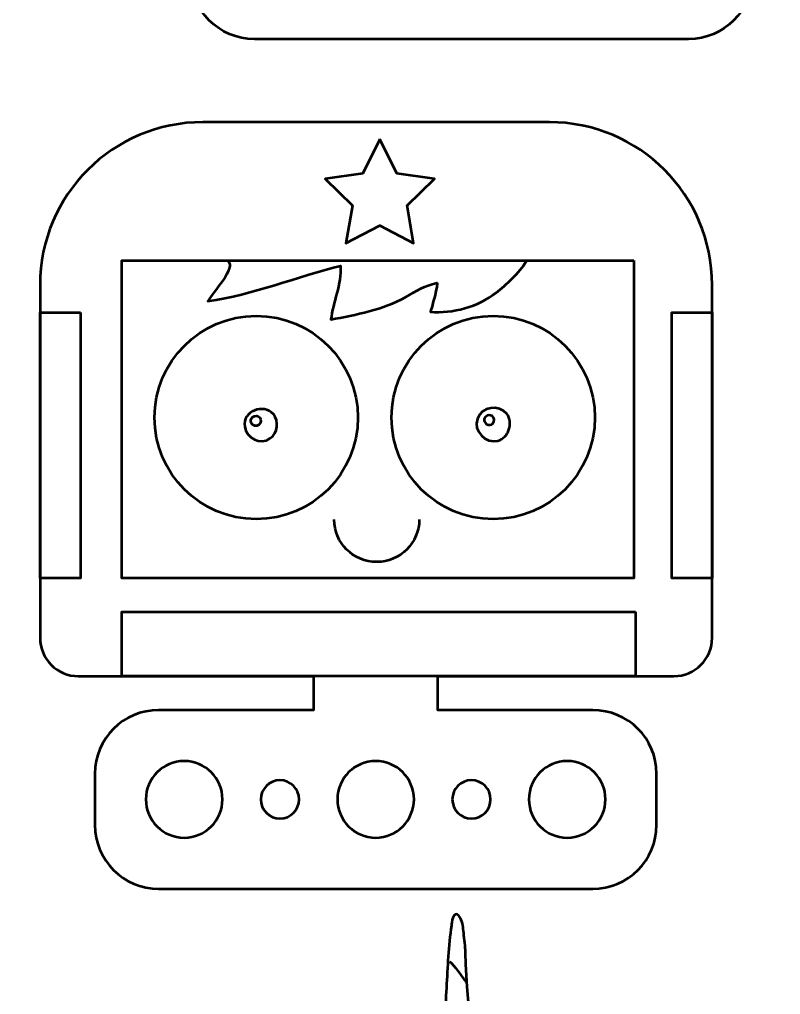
# Model space of a CAD drawing. Header units: centimetres. Extents: x -10.5 to 10.4, y -14.9 to 14.9.
# Drawn here: x -4.54 to 1.42, y -0.28 to 7.36 of the extents above; entities that cross this region are included whole.
import ezdxf

# ---------------------------------------------------------------- set-up
doc = ezdxf.new("R2010")
doc.units = ezdxf.units.CM
doc.header["$MEASUREMENT"] = 0
doc.layers.add('Layer 1', color=7, linetype='Continuous')

msp = doc.modelspace()

# ---------------------------------------------------------------- linework, layer by layer
at = {"layer": 'Layer 1', "color": 1, "lineweight": 53}
msp.add_open_spline([(-10.5, -14.45), (-10.5, -14.45), (-10.5, 14.45), (-10.5, 14.45), (-10.5, 14.45), (-10.5, 14.72614), (-10.27614, 14.95), (-10, 14.95), (-10, 14.95), (-10, 14.95), (9.9, 14.95), (9.9, 14.95), (9.9, 14.95), (10.17614, 14.95), (10.4, 14.72614), (10.4, 14.45), (10.4, 14.45), (10.4, 14.45), (10.4, -14.45), (10.4, -14.45), (10.4, -14.45), (10.4, -14.72614), (10.17614, -14.95), (9.9, -14.95), (9.9, -14.95), (9.9, -14.95), (-10, -14.95), (-10, -14.95), (-10, -14.95), (-10.27614, -14.95), (-10.5, -14.72614), (-10.5, -14.45)], degree=3, knots=[0, 0, 0, 0, 0.1111111, 0.1111111, 0.1111111, 0.1111111, 0.2222222, 0.2222222, 0.2222222, 0.2222222, 0.3333333, 0.3333333, 0.3333333, 0.3333333, 0.4444444, 0.4444444, 0.4444444, 0.4444444, 0.5555556, 0.5555556, 0.5555556, 0.5555556, 0.6666667, 0.6666667, 0.6666667, 0.6666667, 0.7777778, 0.7777778, 0.7777778, 0.7777778, 1, 1, 1, 1], dxfattribs=at)
at = {"layer": 'Layer 1', "color": 3, "lineweight": 53}
for points, knots in [([(-0.51251, 8.60625), (-0.51251, 8.60625), (-0.51251, 9.00127), (-0.51251, 9.00127), (-0.51251, 9.00127), (0.29162, 9.47052), (0.77784, 10.57625), (0.99736, 11.42695), (0.99736, 11.42695), (1.03625, 11.57765), (1.06689, 11.73097), (1.08795, 11.88518), (1.08795, 11.88518), (1.19779, 12.68905), (1.04757, 13.51665), (0.45167, 14.1195), (0.45167, 14.1195), (0.16352, 14.41099), (-0.20584, 14.63028), (-0.60954, 14.70117), (-0.60954, 14.70117), (-1.03499, 14.77585), (-1.48011, 14.68219), (-1.86426, 14.48454), (-1.86426, 14.48454), (-3.04411, 13.87756), (-3.38728, 12.69282), (-3.05641, 11.46155), (-3.05641, 11.46155), (-2.9583, 11.09648), (-2.77009, 10.79138), (-2.59993, 10.45931), (-2.59993, 10.45931), (-2.51376, 10.29108), (-2.42631, 10.14971), (-2.3137, 9.99654), (-2.3137, 9.99654), (-2.0971, 9.70191), (-1.82772, 9.2636), (-1.4875, 9.02246), (-1.4875, 9.02246), (-1.4875, 9.02246), (-1.4875, 8.60625), (-1.4875, 8.60625), (-1.4875, 8.60625), (-1.4875, 8.60625), (-2.7, 8.60625), (-2.7, 8.60625), (-2.7, 8.60625), (-2.97614, 8.60625), (-3.2, 8.38239), (-3.2, 8.10625), (-3.2, 8.10625), (-3.2, 8.10625), (-3.2, 7.70625), (-3.2, 7.70625), (-3.2, 7.70625), (-3.2, 7.43011), (-2.97614, 7.20625), (-2.7, 7.20625), (-2.7, 7.20625), (-2.7, 7.20625), (0.7, 7.20625), (0.7, 7.20625), (0.7, 7.20625), (0.97614, 7.20625), (1.2, 7.43011), (1.2, 7.70625), (1.2, 7.70625), (1.2, 7.70625), (1.2, 8.10625), (1.2, 8.10625), (1.2, 8.10625), (1.2, 8.38239), (0.97614, 8.60625), (0.7, 8.60625), (0.7, 8.60625), (0.7, 8.60625), (-0.51251, 8.60625), (-0.51251, 8.60625)], [0, 0, 0, 0, 0.047619, 0.047619, 0.047619, 0.047619, 0.0952381, 0.0952381, 0.0952381, 0.0952381, 0.1428571, 0.1428571, 0.1428571, 0.1428571, 0.1904762, 0.1904762, 0.1904762, 0.1904762, 0.2380952, 0.2380952, 0.2380952, 0.2380952, 0.2857143, 0.2857143, 0.2857143, 0.2857143, 0.3333333, 0.3333333, 0.3333333, 0.3333333, 0.3809524, 0.3809524, 0.3809524, 0.3809524, 0.4285714, 0.4285714, 0.4285714, 0.4285714, 0.4761905, 0.4761905, 0.4761905, 0.4761905, 0.5238095, 0.5238095, 0.5238095, 0.5238095, 0.5714286, 0.5714286, 0.5714286, 0.5714286, 0.6190476, 0.6190476, 0.6190476, 0.6190476, 0.6666667, 0.6666667, 0.6666667, 0.6666667, 0.7142857, 0.7142857, 0.7142857, 0.7142857, 0.7619048, 0.7619048, 0.7619048, 0.7619048, 0.8095238, 0.8095238, 0.8095238, 0.8095238, 0.8571429, 0.8571429, 0.8571429, 0.8571429, 0.9047619, 0.9047619, 0.9047619, 0.9047619, 1, 1, 1, 1]), ([(-0.05, 0.55), (-0.05, 0.55), (-3.45, 0.55), (-3.45, 0.55), (-3.45, 0.55), (-3.72614, 0.55), (-3.95, 0.77386), (-3.95, 1.05), (-3.95, 1.05), (-3.95, 1.05), (-3.95, 1.45), (-3.95, 1.45), (-3.95, 1.45), (-3.95, 1.72614), (-3.72614, 1.95), (-3.45, 1.95), (-3.45, 1.95), (-3.45, 1.95), (-2.2375, 1.95), (-2.2375, 1.95), (-2.2375, 1.95), (-2.2375, 1.95), (-2.2375, 2.21532), (-2.2375, 2.21532), (-2.2375, 2.21532), (-2.2375, 2.21532), (-4.0791, 2.21532), (-4.0791, 2.21532), (-4.0791, 2.21532), (-4.24479, 2.21532), (-4.3791, 2.34964), (-4.3791, 2.51533), (-4.3791, 2.51533), (-4.3791, 2.51533), (-4.3791, 5.28139), (-4.3791, 5.28139), (-4.3791, 5.28139), (-4.3791, 5.98556), (-3.80826, 6.55639), (-3.1041, 6.55639), (-3.1041, 6.55639), (-3.1041, 6.55639), (-0.39004, 6.55639), (-0.39004, 6.55639), (-0.39004, 6.55639), (0.31413, 6.55639), (0.88495, 5.98556), (0.88495, 5.28139), (0.88495, 5.28139), (0.88495, 5.28139), (0.88495, 2.51533), (0.88495, 2.51533), (0.88495, 2.51533), (0.88495, 2.34964), (0.75067, 2.21532), (0.58497, 2.21532), (0.58497, 2.21532), (0.58497, 2.21532), (-1.26251, 2.21532), (-1.26251, 2.21532), (-1.26251, 2.21532), (-1.26251, 2.21532), (-1.26251, 1.95), (-1.26251, 1.95), (-1.26251, 1.95), (-1.26251, 1.95), (-0.05, 1.95), (-0.05, 1.95), (-0.05, 1.95), (0.22614, 1.95), (0.45, 1.72614), (0.45, 1.45), (0.45, 1.45), (0.45, 1.45), (0.45, 1.05), (0.45, 1.05), (0.45, 1.05), (0.45, 0.77386), (0.22614, 0.55), (-0.05, 0.55)], [0, 0, 0, 0, 0.047619, 0.047619, 0.047619, 0.047619, 0.0952381, 0.0952381, 0.0952381, 0.0952381, 0.1428571, 0.1428571, 0.1428571, 0.1428571, 0.1904762, 0.1904762, 0.1904762, 0.1904762, 0.2380952, 0.2380952, 0.2380952, 0.2380952, 0.2857143, 0.2857143, 0.2857143, 0.2857143, 0.3333333, 0.3333333, 0.3333333, 0.3333333, 0.3809524, 0.3809524, 0.3809524, 0.3809524, 0.4285714, 0.4285714, 0.4285714, 0.4285714, 0.4761905, 0.4761905, 0.4761905, 0.4761905, 0.5238095, 0.5238095, 0.5238095, 0.5238095, 0.5714286, 0.5714286, 0.5714286, 0.5714286, 0.6190476, 0.6190476, 0.6190476, 0.6190476, 0.6666667, 0.6666667, 0.6666667, 0.6666667, 0.7142857, 0.7142857, 0.7142857, 0.7142857, 0.7619048, 0.7619048, 0.7619048, 0.7619048, 0.8095238, 0.8095238, 0.8095238, 0.8095238, 0.8571429, 0.8571429, 0.8571429, 0.8571429, 0.9047619, 0.9047619, 0.9047619, 0.9047619, 1, 1, 1, 1]), ([(0.7, -8.45), (0.7, -8.45), (-2.7, -8.45), (-2.7, -8.45), (-2.7, -8.45), (-2.97614, -8.45), (-3.2, -8.22614), (-3.2, -7.95), (-3.2, -7.95), (-3.2, -7.95), (-3.2, -7.55), (-3.2, -7.55), (-3.2, -7.55), (-3.2, -7.27386), (-2.97614, -7.05), (-2.7, -7.05), (-2.7, -7.05), (-2.7, -7.05), (-1.4875, -7.05), (-1.4875, -7.05), (-1.4875, -7.05), (-1.4875, -7.05), (-1.4875, -6.8654), (-1.4875, -6.8654), (-1.4875, -6.8654), (-1.50157, -6.85842), (-1.51549, -6.85087), (-1.52925, -6.84263), (-1.52925, -6.84263), (-1.73306, -6.72057), (-1.89406, -6.45692), (-1.91111, -6.20839), (-1.91111, -6.20839), (-1.99166, -6.1404), (-2.04723, -6.10843), (-2.148, -6.16883), (-2.148, -6.16883), (-2.37935, -6.3075), (-2.2094, -6.59405), (-2.02361, -6.67186), (-2.02361, -6.67186), (-2.30161, -6.9083), (-2.70957, -6.70059), (-2.70056, -6.34745), (-2.70056, -6.34745), (-2.69629, -6.17839), (-2.62947, -6.03171), (-2.56464, -5.8796), (-2.56464, -5.8796), (-2.5202, -5.77529), (-2.44411, -5.61149), (-2.52775, -5.50795), (-2.52775, -5.50795), (-2.56146, -5.46618), (-2.62497, -5.45261), (-2.67394, -5.47382), (-2.67394, -5.47382), (-2.78081, -5.52015), (-2.77548, -5.68555), (-2.75846, -5.77797), (-2.75846, -5.77797), (-2.95055, -5.68793), (-3.07771, -5.36137), (-3.04808, -5.15947), (-3.04808, -5.15947), (-3.01637, -4.94357), (-2.88374, -4.71842), (-2.78251, -4.52793), (-2.78251, -4.52793), (-2.83504, -4.46484), (-2.94219, -4.49995), (-2.99524, -4.54164), (-2.99524, -4.54164), (-3.11076, -4.63248), (-3.09947, -4.81266), (-3.102, -4.94352), (-3.102, -4.94352), (-3.2531, -4.85187), (-3.30494, -4.60731), (-3.30447, -4.4452), (-3.30447, -4.4452), (-3.30401, -4.27357), (-3.26062, -4.1095), (-3.19776, -3.95004), (-3.19776, -3.95004), (-3.07904, -3.64898), (-2.84336, -3.29339), (-2.52441, -3.16016), (-2.52441, -3.16016), (-2.52441, -3.16016), (-2.56265, -3.11846), (-2.56265, -3.11846), (-2.56265, -3.11846), (-2.59979, -3.13049), (-2.63681, -3.14477), (-2.67213, -3.16578), (-2.67213, -3.16578), (-2.657, -3.1284), (-2.63885, -3.09214), (-2.61816, -3.05699), (-2.61816, -3.05699), (-2.68031, -2.98685), (-2.73772, -2.91587), (-2.77082, -2.85047), (-2.77082, -2.85047), (-2.83553, -2.72261), (-2.92196, -2.53212), (-2.89987, -2.38481), (-2.89987, -2.38481), (-2.88276, -2.27087), (-2.82088, -2.34329), (-2.75236, -2.37949), (-2.75236, -2.37949), (-2.68295, -2.41611), (-2.60826, -2.44124), (-2.53772, -2.4754), (-2.53772, -2.4754), (-2.42132, -2.53174), (-2.30396, -2.5824), (-2.18488, -2.63256), (-2.18488, -2.63256), (-2.02691, -2.52995), (-1.85363, -2.4489), (-1.6934, -2.39049), (-1.6934, -2.39049), (-1.61402, -2.36156), (-1.52942, -2.33436), (-1.4425, -2.31306), (-1.4425, -2.31306), (-1.38395, -1.92803), (-1.32746, -1.54265), (-1.28394, -1.15559), (-1.28394, -1.15559), (-1.28038, -1.12403), (-1.27715, -1.09244), (-1.27508, -1.06074), (-1.27508, -1.06074), (-1.26795, -0.9516), (-1.26038, -0.84206), (-1.24281, -0.73435), (-1.24281, -0.73435), (-1.2156, -0.56743), (-1.20488, -0.39457), (-1.19633, -0.22587), (-1.19633, -0.22587), (-1.18806, -0.06332), (-1.1793, 0.10176), (-1.15711, 0.26255), (-1.15711, 0.26255), (-1.15628, 0.26842), (-1.15566, 0.27684), (-1.15463, 0.28617), (-1.15463, 0.28617), (-1.14881, 0.33883), (-1.12083, 0.37981), (-1.08628, 0.31981), (-1.08628, 0.31981), (-1.06677, 0.28596), (-1.06585, 0.24021), (-1.06096, 0.20239), (-1.06096, 0.20239), (-1.0544, 0.15168), (-1.04773, 0.09949), (-1.04675, 0.04807), (-1.04675, 0.04807), (-1.03766, -0.42751), (-0.94482, -0.90898), (-0.88387, -1.38071), (-0.88387, -1.38071), (-0.84376, -1.68992), (-0.82123, -2.00802), (-0.77537, -2.31826), (-0.77537, -2.31826), (-0.57464, -2.36651), (-0.37989, -2.43982), (-0.20246, -2.54621), (-0.20246, -2.54621), (-0.14498, -2.58066), (-0.08625, -2.61982), (-0.02889, -2.6631), (-0.02889, -2.6631), (-0.00353, -2.65352), (0.02184, -2.6434), (0.04729, -2.63267), (0.04729, -2.63267), (0.16645, -2.58248), (0.28387, -2.53179), (0.40037, -2.47541), (0.40037, -2.47541), (0.47091, -2.44125), (0.54561, -2.41611), (0.61501, -2.3795), (0.61501, -2.3795), (0.68353, -2.3433), (0.74542, -2.27089), (0.76252, -2.38481), (0.76252, -2.38481), (0.78461, -2.53214), (0.69818, -2.72261), (0.63349, -2.85047), (0.63349, -2.85047), (0.58598, -2.94432), (0.48843, -3.04967), (0.39865, -3.14753), (0.39865, -3.14753), (0.73398, -3.26954), (0.98157, -3.63892), (1.10425, -3.95004), (1.10425, -3.95004), (1.16712, -4.1095), (1.21051, -4.27357), (1.21097, -4.4452), (1.21097, -4.4452), (1.21143, -4.60731), (1.1596, -4.85187), (1.0085, -4.94352), (1.0085, -4.94352), (1.00597, -4.81266), (1.01726, -4.63248), (0.90174, -4.54164), (0.90174, -4.54164), (0.84869, -4.49995), (0.74154, -4.46484), (0.68901, -4.52793), (0.68901, -4.52793), (0.79024, -4.71842), (0.92287, -4.94357), (0.95458, -5.15947), (0.95458, -5.15947), (0.98421, -5.36137), (0.85703, -5.68793), (0.66496, -5.77797), (0.66496, -5.77797), (0.68198, -5.68555), (0.68731, -5.52015), (0.58044, -5.47382), (0.58044, -5.47382), (0.53147, -5.45261), (0.46796, -5.46618), (0.43424, -5.50795), (0.43424, -5.50795), (0.35061, -5.61149), (0.4267, -5.77529), (0.47114, -5.8796), (0.47114, -5.8796), (0.53597, -6.03171), (0.60279, -6.17839), (0.60705, -6.34745), (0.60705, -6.34745), (0.61607, -6.70059), (0.20811, -6.9083), (-0.06989, -6.67186), (-0.06989, -6.67186), (0.11589, -6.59405), (0.28585, -6.3075), (0.0545, -6.16883), (0.0545, -6.16883), (-0.03893, -6.11283), (-0.09352, -6.13624), (-0.16517, -6.19414), (-0.16517, -6.19414), (-0.17669, -6.32995), (-0.21608, -6.47192), (-0.25985, -6.57595), (-0.25985, -6.57595), (-0.30947, -6.69386), (-0.40196, -6.78554), (-0.51251, -6.85273), (-0.51251, -6.85273), (-0.51251, -6.85273), (-0.51251, -7.05), (-0.51251, -7.05), (-0.51251, -7.05), (-0.51251, -7.05), (0.7, -7.05), (0.7, -7.05), (0.7, -7.05), (0.97614, -7.05), (1.2, -7.27386), (1.2, -7.55), (1.2, -7.55), (1.2, -7.55), (1.2, -7.95), (1.2, -7.95), (1.2, -7.95), (1.2, -8.22614), (0.97614, -8.45), (0.7, -8.45)], [0, 0, 0, 0, 0.0136986, 0.0136986, 0.0136986, 0.0136986, 0.0273973, 0.0273973, 0.0273973, 0.0273973, 0.0410959, 0.0410959, 0.0410959, 0.0410959, 0.0547945, 0.0547945, 0.0547945, 0.0547945, 0.0684932, 0.0684932, 0.0684932, 0.0684932, 0.0821918, 0.0821918, 0.0821918, 0.0821918, 0.0958904, 0.0958904, 0.0958904, 0.0958904, 0.109589, 0.109589, 0.109589, 0.109589, 0.1232877, 0.1232877, 0.1232877, 0.1232877, 0.1369863, 0.1369863, 0.1369863, 0.1369863, 0.1506849, 0.1506849, 0.1506849, 0.1506849, 0.1643836, 0.1643836, 0.1643836, 0.1643836, 0.1780822, 0.1780822, 0.1780822, 0.1780822, 0.1917808, 0.1917808, 0.1917808, 0.1917808, 0.2054795, 0.2054795, 0.2054795, 0.2054795, 0.2191781, 0.2191781, 0.2191781, 0.2191781, 0.2328767, 0.2328767, 0.2328767, 0.2328767, 0.2465753, 0.2465753, 0.2465753, 0.2465753, 0.260274, 0.260274, 0.260274, 0.260274, 0.2739726, 0.2739726, 0.2739726, 0.2739726, 0.2876712, 0.2876712, 0.2876712, 0.2876712, 0.3013699, 0.3013699, 0.3013699, 0.3013699, 0.3150685, 0.3150685, 0.3150685, 0.3150685, 0.3287671, 0.3287671, 0.3287671, 0.3287671, 0.3424658, 0.3424658, 0.3424658, 0.3424658, 0.3561644, 0.3561644, 0.3561644, 0.3561644, 0.369863, 0.369863, 0.369863, 0.369863, 0.3835616, 0.3835616, 0.3835616, 0.3835616, 0.3972603, 0.3972603, 0.3972603, 0.3972603, 0.4109589, 0.4109589, 0.4109589, 0.4109589, 0.4246575, 0.4246575, 0.4246575, 0.4246575, 0.4383562, 0.4383562, 0.4383562, 0.4383562, 0.4520548, 0.4520548, 0.4520548, 0.4520548, 0.4657534, 0.4657534, 0.4657534, 0.4657534, 0.4794521, 0.4794521, 0.4794521, 0.4794521, 0.4931507, 0.4931507, 0.4931507, 0.4931507, 0.5068493, 0.5068493, 0.5068493, 0.5068493, 0.5205479, 0.5205479, 0.5205479, 0.5205479, 0.5342466, 0.5342466, 0.5342466, 0.5342466, 0.5479452, 0.5479452, 0.5479452, 0.5479452, 0.5616438, 0.5616438, 0.5616438, 0.5616438, 0.5753425, 0.5753425, 0.5753425, 0.5753425, 0.5890411, 0.5890411, 0.5890411, 0.5890411, 0.6027397, 0.6027397, 0.6027397, 0.6027397, 0.6164384, 0.6164384, 0.6164384, 0.6164384, 0.630137, 0.630137, 0.630137, 0.630137, 0.6438356, 0.6438356, 0.6438356, 0.6438356, 0.6575342, 0.6575342, 0.6575342, 0.6575342, 0.6712329, 0.6712329, 0.6712329, 0.6712329, 0.6849315, 0.6849315, 0.6849315, 0.6849315, 0.6986301, 0.6986301, 0.6986301, 0.6986301, 0.7123288, 0.7123288, 0.7123288, 0.7123288, 0.7260274, 0.7260274, 0.7260274, 0.7260274, 0.739726, 0.739726, 0.739726, 0.739726, 0.7534247, 0.7534247, 0.7534247, 0.7534247, 0.7671233, 0.7671233, 0.7671233, 0.7671233, 0.7808219, 0.7808219, 0.7808219, 0.7808219, 0.7945205, 0.7945205, 0.7945205, 0.7945205, 0.8082192, 0.8082192, 0.8082192, 0.8082192, 0.8219178, 0.8219178, 0.8219178, 0.8219178, 0.8356164, 0.8356164, 0.8356164, 0.8356164, 0.8493151, 0.8493151, 0.8493151, 0.8493151, 0.8630137, 0.8630137, 0.8630137, 0.8630137, 0.8767123, 0.8767123, 0.8767123, 0.8767123, 0.890411, 0.890411, 0.890411, 0.890411, 0.9041096, 0.9041096, 0.9041096, 0.9041096, 0.9178082, 0.9178082, 0.9178082, 0.9178082, 0.9315068, 0.9315068, 0.9315068, 0.9315068, 0.9452055, 0.9452055, 0.9452055, 0.9452055, 0.9589041, 0.9589041, 0.9589041, 0.9589041, 0.9726027, 0.9726027, 0.9726027, 0.9726027, 1, 1, 1, 1])]:
    msp.add_open_spline(points, degree=3, knots=knots, dxfattribs=at)
at = {"layer": 'Layer 1', "color": 5, "lineweight": 53}
for points, knots in [([(-1.71797, 6.42221), (-1.71797, 6.42221), (-1.58555, 6.15397), (-1.58555, 6.15397), (-1.58555, 6.15397), (-1.58555, 6.15397), (-1.28954, 6.11095), (-1.28954, 6.11095), (-1.28954, 6.11095), (-1.28954, 6.11095), (-1.50374, 5.90214), (-1.50374, 5.90214), (-1.50374, 5.90214), (-1.50374, 5.90214), (-1.45318, 5.60731), (-1.45318, 5.60731), (-1.45318, 5.60731), (-1.45318, 5.60731), (-1.71797, 5.74652), (-1.71797, 5.74652), (-1.71797, 5.74652), (-1.71797, 5.74652), (-1.98273, 5.60731), (-1.98273, 5.60731), (-1.98273, 5.60731), (-1.98273, 5.60731), (-1.93217, 5.90214), (-1.93217, 5.90214), (-1.93217, 5.90214), (-1.93217, 5.90214), (-2.14636, 6.11095), (-2.14636, 6.11095), (-2.14636, 6.11095), (-2.14636, 6.11095), (-1.85037, 6.15397), (-1.85037, 6.15397), (-1.85037, 6.15397), (-1.85037, 6.15397), (-1.71797, 6.42221), (-1.71797, 6.42221)], [0, 0, 0, 0, 0.0909091, 0.0909091, 0.0909091, 0.0909091, 0.1818182, 0.1818182, 0.1818182, 0.1818182, 0.2727273, 0.2727273, 0.2727273, 0.2727273, 0.3636364, 0.3636364, 0.3636364, 0.3636364, 0.4545455, 0.4545455, 0.4545455, 0.4545455, 0.5454545, 0.5454545, 0.5454545, 0.5454545, 0.6363636, 0.6363636, 0.6363636, 0.6363636, 0.7272727, 0.7272727, 0.7272727, 0.7272727, 0.8181818, 0.8181818, 0.8181818, 0.8181818, 1, 1, 1, 1]), ([(0.27243, 5.47161), (0.27243, 5.47161), (-3.73752, 5.47161), (-3.73752, 5.47161), (-3.73752, 5.47161), (-3.73752, 5.47161), (-3.73752, 2.98405), (-3.73752, 2.98405), (-3.73752, 2.98405), (-3.73752, 2.98405), (0.27243, 2.98405), (0.27243, 2.98405), (0.27243, 2.98405), (0.27243, 2.98405), (0.27243, 5.47161), (0.27243, 5.47161)], [0, 0, 0, 0, 0.2, 0.2, 0.2, 0.2, 0.4, 0.4, 0.4, 0.4, 0.6, 0.6, 0.6, 0.6, 1, 1, 1, 1]), ([(-2.91066, 5.4716), (-2.83267, 5.42027), (-3.03052, 5.21971), (-3.06362, 5.15487), (-3.06362, 5.15487), (-2.7148, 5.20443), (-2.36544, 5.34576), (-2.02606, 5.43059), (-2.02606, 5.43059), (-2.01537, 5.28538), (-2.0871, 5.14614), (-2.10045, 5.00901), (-2.10045, 5.00901), (-1.90837, 5.04915), (-1.68934, 5.08645), (-1.51679, 5.18516), (-1.51679, 5.18516), (-1.42579, 5.23723), (-1.36871, 5.27346), (-1.27195, 5.29767), (-1.27195, 5.29767), (-1.25461, 5.30199), (-1.31556, 5.08497), (-1.32174, 5.06991), (-1.32174, 5.06991), (-1.14638, 5.05498), (-0.94652, 5.11032), (-0.80722, 5.21951), (-0.80722, 5.21951), (-0.72779, 5.28179), (-0.62171, 5.37915), (-0.57044, 5.46393), (-0.57044, 5.46393), (-0.57858, 5.45308), (-0.58697, 5.44241), (-0.59555, 5.43191)], [0, 0, 0, 0, 0.1, 0.1, 0.1, 0.1, 0.2, 0.2, 0.2, 0.2, 0.3, 0.3, 0.3, 0.3, 0.4, 0.4, 0.4, 0.4, 0.5, 0.5, 0.5, 0.5, 0.6, 0.6, 0.6, 0.6, 0.7, 0.7, 0.7, 0.7, 0.8, 0.8, 0.8, 0.8, 1, 1, 1, 1]), ([(-4.06161, 5.06465), (-4.06161, 5.06465), (-4.3791, 5.06465), (-4.3791, 5.06465), (-4.3791, 5.06465), (-4.3791, 5.06465), (-4.3791, 2.98405), (-4.3791, 2.98405), (-4.3791, 2.98405), (-4.3791, 2.98405), (-4.06161, 2.98405), (-4.06161, 2.98405), (-4.06161, 2.98405), (-4.06161, 2.98405), (-4.06161, 5.06465), (-4.06161, 5.06465)], [0, 0, 0, 0, 0.2, 0.2, 0.2, 0.2, 0.4, 0.4, 0.4, 0.4, 0.6, 0.6, 0.6, 0.6, 1, 1, 1, 1]), ([(0.88611, 5.06465), (0.88611, 5.06465), (0.56861, 5.06465), (0.56861, 5.06465), (0.56861, 5.06465), (0.56861, 5.06465), (0.56861, 2.98405), (0.56861, 2.98405), (0.56861, 2.98405), (0.56861, 2.98405), (0.88611, 2.98405), (0.88611, 2.98405), (0.88611, 2.98405), (0.88611, 2.98405), (0.88611, 5.06465), (0.88611, 5.06465)], [0, 0, 0, 0, 0.2, 0.2, 0.2, 0.2, 0.4, 0.4, 0.4, 0.4, 0.6, 0.6, 0.6, 0.6, 1, 1, 1, 1]), ([(-1.88949, 4.24187), (-1.88949, 4.68159), (-2.24596, 5.03807), (-2.68569, 5.03807), (-2.68569, 5.03807), (-3.12543, 5.03807), (-3.48194, 4.68159), (-3.48194, 4.24187), (-3.48194, 4.24187), (-3.48194, 3.80213), (-3.12543, 3.44564), (-2.68569, 3.44564), (-2.68569, 3.44564), (-2.24596, 3.44564), (-1.88949, 3.80213), (-1.88949, 4.24187)], [0, 0, 0, 0, 0.2, 0.2, 0.2, 0.2, 0.4, 0.4, 0.4, 0.4, 0.6, 0.6, 0.6, 0.6, 1, 1, 1, 1]), ([(-0.03339, 4.24187), (-0.03339, 4.68159), (-0.38986, 5.03807), (-0.8296, 5.03807), (-0.8296, 5.03807), (-1.26934, 5.03807), (-1.62583, 4.68159), (-1.62583, 4.24187), (-1.62583, 4.24187), (-1.62583, 3.80213), (-1.26934, 3.44564), (-0.8296, 3.44564), (-0.8296, 3.44564), (-0.38986, 3.44564), (-0.03339, 3.80213), (-0.03339, 4.24187)], [0, 0, 0, 0, 0.2, 0.2, 0.2, 0.2, 0.4, 0.4, 0.4, 0.4, 0.6, 0.6, 0.6, 0.6, 1, 1, 1, 1]), ([(-2.5755, 4.07901), (-2.65449, 4.02241), (-2.76016, 4.07826), (-2.77583, 4.17063), (-2.77583, 4.17063), (-2.79618, 4.29035), (-2.62853, 4.35677), (-2.55156, 4.26747), (-2.55156, 4.26747), (-2.50518, 4.2136), (-2.51728, 4.12075), (-2.5755, 4.07901)], [0, 0, 0, 0, 0.25, 0.25, 0.25, 0.25, 0.5, 0.5, 0.5, 0.5, 1, 1, 1, 1]), ([(-0.70622, 4.14779), (-0.72009, 4.10659), (-0.75134, 4.07121), (-0.79366, 4.05998), (-0.79366, 4.05998), (-0.88605, 4.03542), (-0.98941, 4.13686), (-0.95381, 4.23126), (-0.95381, 4.23126), (-0.92494, 4.328), (-0.78125, 4.34613), (-0.7226, 4.27061), (-0.7226, 4.27061), (-0.69573, 4.23603), (-0.69232, 4.18899), (-0.70622, 4.14779)], [0, 0, 0, 0, 0.2, 0.2, 0.2, 0.2, 0.4, 0.4, 0.4, 0.4, 0.6, 0.6, 0.6, 0.6, 1, 1, 1, 1]), ([(-2.65113, 4.22886), (-2.65606, 4.24661), (-2.67441, 4.26002), (-2.69871, 4.25335), (-2.69871, 4.25335), (-2.74776, 4.23989), (-2.73096, 4.16774), (-2.67997, 4.17756), (-2.67997, 4.17756), (-2.6568, 4.18205), (-2.64553, 4.20864), (-2.65113, 4.22886)], [0, 0, 0, 0, 0.25, 0.25, 0.25, 0.25, 0.5, 0.5, 0.5, 0.5, 1, 1, 1, 1]), ([(-0.88453, 4.25082), (-0.87153, 4.2606), (-0.85301, 4.26345), (-0.83906, 4.25418), (-0.83906, 4.25418), (-0.81988, 4.24139), (-0.8173, 4.21235), (-0.83306, 4.19578), (-0.83306, 4.19578), (-0.84523, 4.18296), (-0.8666, 4.18023), (-0.88163, 4.1895), (-0.88163, 4.1895), (-0.89163, 4.19571), (-0.8981, 4.20681), (-0.89951, 4.21838), (-0.89951, 4.21838), (-0.90117, 4.23166), (-0.89513, 4.24284), (-0.88453, 4.25082)], [0, 0, 0, 0, 0.1666667, 0.1666667, 0.1666667, 0.1666667, 0.3333333, 0.3333333, 0.3333333, 0.3333333, 0.5, 0.5, 0.5, 0.5, 0.6666667, 0.6666667, 0.6666667, 0.6666667, 1, 1, 1, 1]), ([(0.28473, 2.71994), (0.28473, 2.71994), (-3.73752, 2.71994), (-3.73752, 2.71994), (-3.73752, 2.71994), (-3.73752, 2.71994), (-3.73752, 2.21532), (-3.73752, 2.21532), (-3.73752, 2.21532), (-3.73752, 2.21532), (0.28473, 2.21532), (0.28473, 2.21532), (0.28473, 2.21532), (0.28473, 2.21532), (0.28473, 2.71994), (0.28473, 2.71994)], [0, 0, 0, 0, 0.2, 0.2, 0.2, 0.2, 0.4, 0.4, 0.4, 0.4, 0.6, 0.6, 0.6, 0.6, 1, 1, 1, 1])]:
    msp.add_open_spline(points, degree=3, knots=knots, dxfattribs=at)
for points in [[(-1.74182, 3.11005), (-1.92594, 3.11005), (-2.07519, 3.2593), (-2.07519, 3.44342)], [(-1.40902, 3.44342), (-1.40902, 3.2593), (-1.55826, 3.11005), (-1.74239, 3.11005)], [(-1.17243, -0.02027), (-1.12897, -0.05384), (-1.09096, -0.1221), (-1.03608, -0.18523)]]:
    msp.add_open_spline(points, degree=3, dxfattribs=at)
at = {"layer": 'Layer 1', "lineweight": 53}
for points in [[(-3.55, 1.25), (-3.55, 1.41568), (-3.41568, 1.55), (-3.25, 1.55), (-3.25, 1.55), (-3.08432, 1.55), (-2.95, 1.41568), (-2.95, 1.25), (-2.95, 1.25), (-2.95, 1.08432), (-3.08432, 0.95), (-3.25, 0.95), (-3.25, 0.95), (-3.41568, 0.95), (-3.55, 1.08432), (-3.55, 1.25)], [(-2.05, 1.25), (-2.05, 1.41568), (-1.91568, 1.55), (-1.75, 1.55), (-1.75, 1.55), (-1.58432, 1.55), (-1.45, 1.41568), (-1.45, 1.25), (-1.45, 1.25), (-1.45, 1.08432), (-1.58432, 0.95), (-1.75, 0.95), (-1.75, 0.95), (-1.91568, 0.95), (-2.05, 1.08432), (-2.05, 1.25)], [(-0.55, 1.25), (-0.55, 1.41568), (-0.41568, 1.55), (-0.25, 1.55), (-0.25, 1.55), (-0.08432, 1.55), (0.05, 1.41568), (0.05, 1.25), (0.05, 1.25), (0.05, 1.08432), (-0.08432, 0.95), (-0.25, 0.95), (-0.25, 0.95), (-0.41568, 0.95), (-0.55, 1.08432), (-0.55, 1.25)], [(-2.65, 1.25), (-2.65, 1.33284), (-2.58284, 1.4), (-2.5, 1.4), (-2.5, 1.4), (-2.41716, 1.4), (-2.35, 1.33284), (-2.35, 1.25), (-2.35, 1.25), (-2.35, 1.16716), (-2.41716, 1.1), (-2.5, 1.1), (-2.5, 1.1), (-2.58284, 1.1), (-2.65, 1.16716), (-2.65, 1.25)], [(-1.15, 1.25), (-1.15, 1.33284), (-1.08284, 1.4), (-1, 1.4), (-1, 1.4), (-0.91716, 1.4), (-0.85, 1.33284), (-0.85, 1.25), (-0.85, 1.25), (-0.85, 1.16716), (-0.91716, 1.1), (-1, 1.1), (-1, 1.1), (-1.08284, 1.1), (-1.15, 1.16716), (-1.15, 1.25)]]:
    msp.add_open_spline(points, degree=3, knots=[0, 0, 0, 0, 0.2, 0.2, 0.2, 0.2, 0.4, 0.4, 0.4, 0.4, 0.6, 0.6, 0.6, 0.6, 1, 1, 1, 1], dxfattribs=at)

doc.saveas('drawing.dxf')
